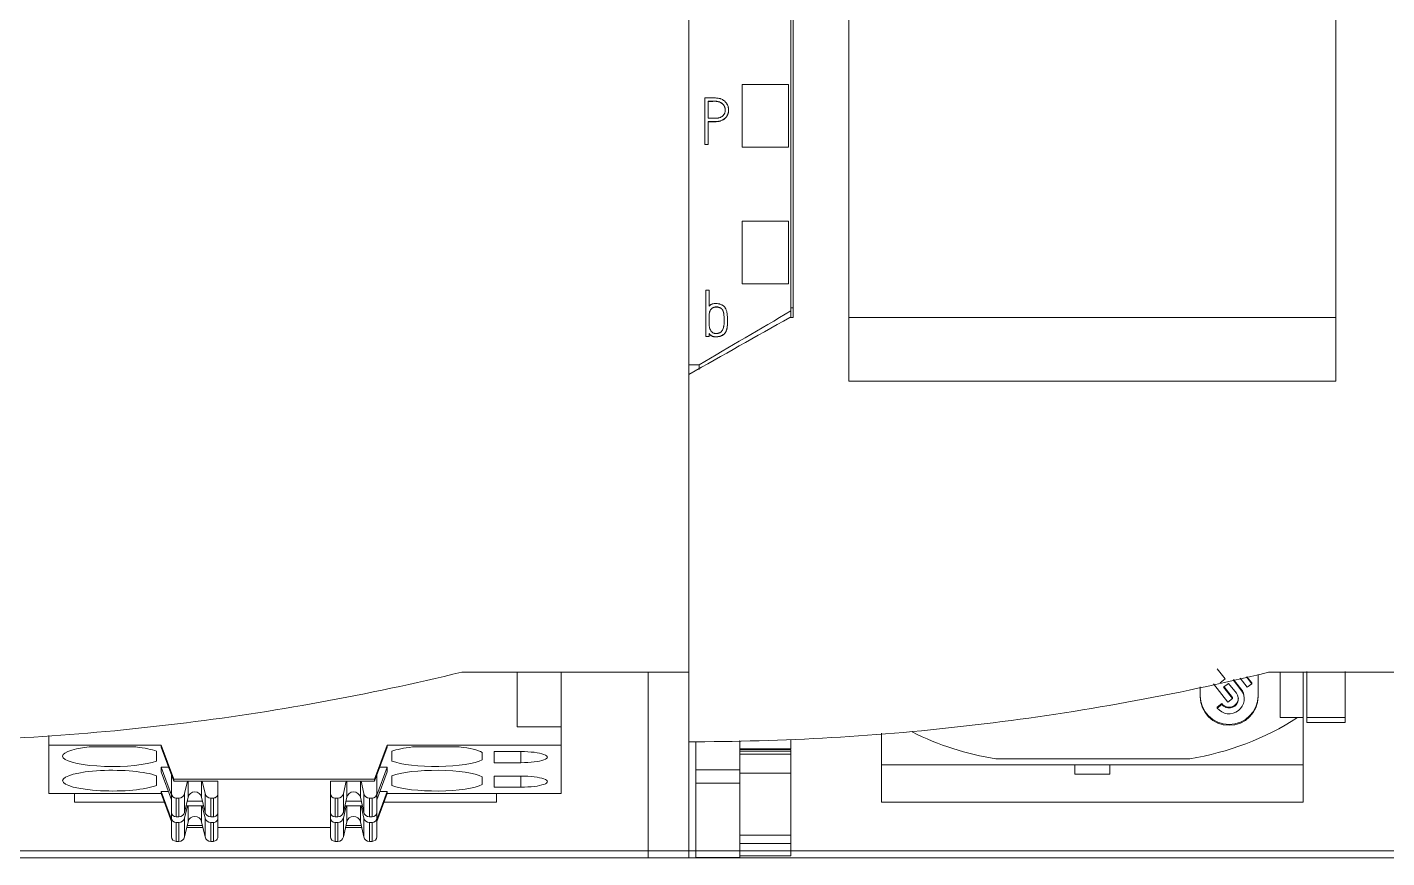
# Model space of a CAD drawing. Header units: millimetres. Extents: x 1359 to 3577, y 1333 to 3557.
# Drawn here: x 2547.8 to 2606.5, y 2906.5 to 2942.4 of the extents above; entities that cross this region are included whole.
import ezdxf

# ---------------------------------------------------------------- set-up
doc = ezdxf.new("R2010")
doc.units = ezdxf.units.MM
doc.set_wipeout_variables(frame=1)
doc.layers.add('000-PI-Oprema', color=30, linetype='Continuous', lineweight=5)
doc.layers.add('002-PI-Kabelska kanalica', color=150, linetype='Continuous')

# ---------------------------------------------------------------- blocks, each defined once
blk = doc.blocks.new('IM 155-5 PN ST - 6ES7155-5AA01-0AB0')
blk.add_wipeout([(0, 147.007), (34.8, 147.007), (34.8, 0), (0, 0)])
at = {"color": 0, "linetype": 'ByBlock', "lineweight": 0, "ltscale": 0.25}
blk.add_lwpolyline([(0, 147.007), (34.8, 147.007), (34.8, 0), (0, 0), (0, 147.007)], dxfattribs=at)
at = {"layer": '000-PI-Oprema', "color": 0, "linetype": 'ByBlock', "lineweight": 0}
for p, q in [((27.395, 8.007), (27.395, 5.643)), ((29.295, 5.643), (29.295, 8.007)), ((33.044, 0), (33.044, 8.016)), ((34.8, 7.957), (34.8, 0)), ((27.395, 5.643), (29.295, 5.643)), ((29.295, 5.643), (29.295, 4.861)), ((7.195, 4.861), (7.195, 5.271)), ((12.04, 4.861), (7.195, 4.861)), ((7.195, 4.861), (7.195, 2.769)), ((8.933, 4.78), (10.946, 4.78)), ((12.04, 4.861), (12.04, 4.769)), ((12.586, 3.394), (12.04, 4.861)), ((12.586, 3.302), (12.04, 4.769)), ((21.79, 4.861), (21.244, 3.394)), ((21.79, 4.769), (21.244, 3.302)), ((21.79, 4.861), (21.79, 4.769)), ((29.295, 4.861), (21.79, 4.861)), ((22.883, 4.78), (24.896, 4.78)), ((29.295, 4.861), (29.295, 2.769)), ((11.84, 4.594), (11.84, 4.175)), ((21.99, 4.175), (21.99, 4.594)), ((25.89, 4.549), (25.89, 4.221)), ((26.4, 4.582), (26.4, 4.104)), ((27.55, 4.582), (26.4, 4.582)), ((27.55, 4.582), (27.55, 4.104)), ((11.84, 3.538), (11.84, 3.119)), ((12.04, 3.917), (12.49, 2.707)), ((12.04, 3.917), (12.04, 3.713)), ((12.357, 3.917), (12.04, 3.917)), ((12.49, 2.504), (12.04, 3.713)), ((12.49, 3.56), (12.49, 2.773)), ((21.34, 2.707), (21.79, 3.917)), ((21.79, 3.713), (21.34, 2.504)), ((21.34, 3.56), (21.34, 2.773)), ((21.79, 3.917), (21.472, 3.917)), ((21.79, 3.917), (21.79, 3.713)), ((21.99, 3.538), (21.99, 3.119)), ((26.4, 4.104), (27.55, 4.104)), ((26.4, 3.526), (26.4, 3.048)), ((27.55, 3.526), (26.4, 3.526)), ((27.55, 3.526), (27.55, 3.048)), ((21.244, 3.394), (12.586, 3.394)), ((12.586, 3.394), (12.586, 3.302)), ((14.49, 3.302), (12.586, 3.302)), ((13.048, 2.769), (13.169, 3.302)), ((13.197, 2.612), (13.197, 3.302)), ((13.782, 2.612), (13.782, 3.302)), ((13.81, 3.302), (13.931, 2.769)), ((14.49, 3.281), (14.49, 3.302)), ((14.49, 2.773), (14.49, 3.281)), ((21.244, 3.302), (19.34, 3.302)), ((19.34, 3.302), (19.34, 3.281)), ((19.34, 2.773), (19.34, 3.281)), ((20.019, 3.302), (19.898, 2.769)), ((20.047, 2.612), (20.047, 3.302)), ((20.632, 2.612), (20.632, 3.302)), ((20.781, 2.769), (20.66, 3.302)), ((21.244, 3.394), (21.244, 3.302)), ((25.89, 3.164), (25.89, 3.492)), ((26.4, 3.048), (27.55, 3.048)), ((12.04, 2.769), (7.195, 2.769)), ((8.3, 2.4), (8.3, 2.769)), ((8.3, 2.4), (12.177, 2.4)), ((12.04, 2.861), (12.49, 1.651)), ((12.04, 2.861), (12.04, 2.769)), ((12.357, 2.861), (12.04, 2.861)), ((12.49, 1.56), (12.04, 2.769)), ((12.49, 1.962), (12.49, 2.773)), ((12.69, 1.766), (12.69, 2.577)), ((12.69, 2.577), (12.804, 2.577)), ((12.804, 1.766), (12.804, 2.577)), ((13.048, 1.958), (13.048, 2.769)), ((13.048, 1.958), (13.197, 2.612)), ((13.16, 2.45), (13.819, 2.45)), ((13.782, 2.612), (13.931, 1.958)), ((13.931, 1.958), (13.931, 2.769)), ((14.175, 1.766), (14.175, 2.577)), ((14.175, 2.577), (14.29, 2.577)), ((14.29, 1.766), (14.29, 2.577)), ((14.49, 1.962), (14.49, 2.773)), ((19.34, 1.962), (19.34, 2.773)), ((19.654, 2.577), (19.54, 2.577)), ((19.54, 1.766), (19.54, 2.577)), ((19.654, 1.766), (19.654, 2.577)), ((19.898, 1.958), (19.898, 2.769)), ((20.047, 2.612), (19.898, 1.958)), ((20.01, 2.45), (20.669, 2.45)), ((20.781, 1.958), (20.632, 2.612)), ((20.781, 1.958), (20.781, 2.769)), ((21.025, 1.766), (21.025, 2.577)), ((21.14, 2.577), (21.025, 2.577)), ((21.14, 1.766), (21.14, 2.577)), ((21.34, 1.651), (21.79, 2.861)), ((21.34, 1.962), (21.34, 2.773)), ((21.79, 2.769), (21.34, 1.56)), ((21.79, 2.861), (21.472, 2.861)), ((21.652, 2.4), (26.5, 2.4)), ((21.79, 2.861), (21.79, 2.769)), ((29.295, 2.769), (21.79, 2.769)), ((26.5, 2.4), (26.5, 2.769)), ((12.49, 1.962), (12.49, 1.716)), ((12.69, 1.766), (12.804, 1.766)), ((13.048, 1.712), (13.169, 2.246)), ((13.865, 2.246), (13.114, 2.246)), ((13.197, 2.246), (13.197, 1.556)), ((13.782, 2.246), (13.782, 1.556)), ((13.81, 2.246), (13.931, 1.712)), ((14.175, 1.766), (14.29, 1.766)), ((14.49, 1.716), (14.49, 1.962)), ((19.34, 1.716), (19.34, 1.962)), ((19.654, 1.766), (19.54, 1.766)), ((20.019, 2.246), (19.898, 1.712)), ((20.716, 2.246), (19.964, 2.246)), ((20.047, 2.246), (20.047, 1.556)), ((20.632, 2.246), (20.632, 1.556)), ((20.781, 1.712), (20.66, 2.246)), ((21.14, 1.766), (21.025, 1.766)), ((21.34, 1.962), (21.34, 1.716)), ((12.49, 1.716), (12.49, 0.906)), ((12.69, 1.521), (12.804, 1.521)), ((12.69, 1.521), (12.69, 0.71)), ((12.804, 1.521), (12.804, 0.71)), ((13.048, 1.712), (13.048, 0.902)), ((13.048, 0.902), (13.197, 1.556)), ((13.84, 1.302), (13.139, 1.302)), ((13.16, 1.393), (13.819, 1.393)), ((13.782, 1.556), (13.931, 0.902)), ((13.931, 1.712), (13.931, 0.902)), ((14.175, 1.521), (14.29, 1.521)), ((14.175, 1.521), (14.175, 0.71)), ((14.29, 1.521), (14.29, 0.71)), ((14.49, 1.716), (14.49, 0.906)), ((19.34, 1.302), (14.49, 1.302)), ((19.34, 1.716), (19.34, 0.906)), ((19.654, 1.521), (19.54, 1.521)), ((19.54, 1.521), (19.54, 0.71)), ((19.654, 1.521), (19.654, 0.71)), ((19.898, 1.712), (19.898, 0.902)), ((20.047, 1.556), (19.898, 0.902)), ((20.69, 1.302), (19.989, 1.302)), ((20.01, 1.393), (20.669, 1.393)), ((20.781, 0.902), (20.632, 1.556)), ((20.781, 1.712), (20.781, 0.902)), ((21.14, 1.521), (21.025, 1.521)), ((21.025, 1.521), (21.025, 0.71)), ((21.14, 1.521), (21.14, 0.71)), ((21.34, 1.716), (21.34, 0.906)), ((12.69, 0.71), (12.804, 0.71)), ((14.175, 0.71), (14.29, 0.71)), ((19.654, 0.71), (19.54, 0.71)), ((21.14, 0.71), (21.025, 0.71)), ((33.044, 0), (1.756, 0)), ((34.8, 0), (33.044, 0))]:
    blk.add_line(p, q, dxfattribs=at)
for centre, major_axis, ratio, start_param, end_param in [((9.94, 4.385), (-2.15, 0), 0.207912, 5.199431, 8.937736), ((9.94, 4.385), (-2.15, 0), 0.207912, 3.628635, 4.225347), ((23.89, 4.385), (-2.15, 0), 0.207912, 5.199431, 5.796143), ((23.89, 4.385), (-2.15, 0), 0.207912, 3.517343, 4.225347), ((23.89, 4.385), (-2.15, 0), 0.207912, 0.487042, 2.765842), ((27.55, 4.343), (1.15, 0), 0.207912, 4.712389, 7.853982), ((9.94, 3.328), (-2.15, 0), 0.207912, 3.628635, 8.937736), ((23.89, 3.328), (2.15, 0), 0.207912, 0.37575, 2.65455), ((27.55, 3.287), (1.15, 0), 0.207912, 4.712389, 7.853982), ((23.89, 3.328), (2.15, 0), 0.207912, 3.628635, 5.907435), ((12.69, 2.773), (-0.2, 0), 0.978148, 0, 1.570796), ((12.804, 2.822), (-0.25, 0), 0.978148, 1.570796, 2.923426), ((13.49, 2.549), (0.3, 0), 0.978148, 0.218166, 2.923426), ((14.175, 2.822), (-0.25, 0), 0.978148, 0.218166, 1.570796), ((14.29, 2.773), (-0.2, 0), 0.978148, 1.570796, 3.141593), ((19.54, 2.773), (0.2, 0), 0.978148, 3.141593, 4.712389), ((19.654, 2.822), (0.25, 0), 0.978148, 4.712389, 6.065019), ((20.34, 2.549), (-0.3, 0), 0.978148, 3.359759, 6.065019), ((21.025, 2.822), (0.25, 0), 0.978148, 3.359759, 4.712389), ((21.14, 2.773), (0.2, 0), 0.978148, 4.712389, 6.283185), ((12.69, 1.962), (-0.2, 0), 0.978148, 0, 1.570796), ((12.804, 2.011), (-0.25, 0), 0.978148, 1.570796, 2.923426), ((13.49, 1.492), (0.3, 0), 0.978148, 0.218166, 2.923426), ((14.175, 2.011), (-0.25, 0), 0.978148, 0.218166, 1.570796), ((14.29, 1.962), (-0.2, 0), 0.978148, 1.570796, 3.141593), ((19.54, 1.962), (0.2, 0), 0.978148, 3.141593, 4.712389), ((19.654, 2.011), (0.25, 0), 0.978148, 4.712389, 6.065019), ((20.34, 1.492), (-0.3, 0), 0.978148, 3.359759, 6.065019), ((21.025, 2.011), (0.25, 0), 0.978148, 3.359759, 4.712389), ((21.14, 1.962), (0.2, 0), 0.978148, 4.712389, 6.283185), ((12.69, 1.716), (-0.2, 0), 0.978148, 0, 1.570796), ((12.804, 1.765), (-0.25, 0), 0.978148, 1.570796, 2.923426), ((14.175, 1.765), (-0.25, 0), 0.978148, 0.218166, 1.570796), ((14.29, 1.716), (-0.2, 0), 0.978148, 1.570796, 3.141593), ((19.54, 1.716), (0.2, 0), 0.978148, 3.141593, 4.712389), ((19.654, 1.765), (0.25, 0), 0.978148, 4.712389, 6.065019), ((21.025, 1.765), (0.25, 0), 0.978148, 3.359759, 4.712389), ((21.14, 1.716), (0.2, 0), 0.978148, 4.712389, 6.283185), ((12.69, 0.906), (-0.2, 0), 0.978148, 0, 1.570796), ((12.804, 0.954), (-0.25, 0), 0.978148, 1.570796, 2.923426), ((14.175, 0.954), (-0.25, 0), 0.978148, 0.218166, 1.570796), ((14.29, 0.906), (-0.2, 0), 0.978148, 1.570796, 3.141593), ((19.54, 0.906), (0.2, 0), 0.978148, 3.141593, 4.712389), ((19.654, 0.954), (0.25, 0), 0.978148, 4.712389, 6.065019), ((21.025, 0.954), (0.25, 0), 0.978148, 3.359759, 4.712389), ((21.14, 0.906), (0.2, 0), 0.978148, 4.712389, 6.283185)]:
    blk.add_ellipse(centre, major_axis=major_axis, ratio=ratio, start_param=start_param, end_param=end_param, dxfattribs=at)
for points, knots in [([(34.8, 8.007), (34.8, 8.859), (34.8, 10.524), (34.8, 12.857), (34.8, 14.973), (34.8, 17.743), (34.8, 21.643), (34.8, 27.557), (34.8, 37.017), (34.8, 50.127), (34.8, 67.357), (34.8, 85.999), (34.8, 103.048), (34.8, 118.245), (34.8, 128.598), (34.8, 136.94), (34.8, 141.966), (34.8, 145.414), (34.8, 147.007)], [0, 0, 0, 0, 0.018357, 0.035822, 0.050221, 0.063898, 0.09543, 0.134182, 0.191169, 0.299064, 0.416456, 0.562341, 0.701008, 0.784589, 0.890964, 0.925157, 0.965428, 1, 1, 1, 1]), ([(25, 8.007), (22.971, 7.513), (20.935, 7.08), (16.848, 6.338), (12.747, 5.717), (8.616, 5.338), (4.47, 5.081), (2.389, 5.013), (0.301, 5.007)], [0, 0, 0, 0, 0.25, 0.25, 0.5, 0.75, 0.75, 1, 1, 1, 1])]:
    blk.add_open_spline(points, degree=3, knots=knots, dxfattribs=at)
blk.add_open_spline([(34.8, 8.007), (25, 8.007)], degree=1, dxfattribs=at)
blk = doc.blocks.new('S7-1500 DI HF - 6ES7521-1BL00-0AB0')
at = {"layer": '000-PI-Oprema', "color": 0, "linetype": 'ByBlock', "lineweight": 0}
for p, q in [((0, 134.681), (0, 21.262)), ((4.4, 132.4), (4.4, 23.585)), ((2.3, 30.655), (2.3, 33.356)), ((4.3, 33.356), (2.3, 33.356)), ((4.3, 30.655), (4.3, 33.356)), ((0.684, 32.772), (0.684, 30.771)), ((0.826, 31.895), (0.826, 32.631)), ((0.826, 30.771), (0.826, 31.753)), ((1.711, 32.244), (1.711, 32.25)), ((0.684, 30.771), (0.826, 30.771)), ((0.684, 30.771), (0.684, 30.764)), ((0.826, 30.771), (0.826, 30.764)), ((2.3, 30.65), (2.3, 30.655)), ((4.3, 30.655), (2.3, 30.655)), ((4.3, 30.65), (2.3, 30.65)), ((4.3, 30.65), (4.3, 30.655)), ((2.3, 24.753), (2.3, 27.454)), ((4.3, 27.454), (2.3, 27.454)), ((4.3, 24.753), (4.3, 27.454)), ((2.3, 24.75), (2.3, 24.753)), ((4.3, 24.753), (2.3, 24.753)), ((4.3, 24.75), (2.3, 24.75)), ((4.3, 24.75), (4.3, 24.753)), ((0.733, 22.486), (0.733, 24.486)), ((0.733, 24.486), (0.872, 24.486)), ((0.872, 24.486), (0.872, 23.791)), ((4.5, 23.714), (4.4, 23.714)), ((4.4, 23.585), (4.4, 23.299)), ((1.662, 23.111), (1.662, 23.117)), ((4.35, 23.299), (4.5, 23.299)), ((27.9, 23.296), (6.9, 23.296)), ((0.872, 22.486), (0.733, 22.486)), ((0.872, 22.605), (0.872, 22.486)), ((0, 21.262), (0, 20.893)), ((0.44, 21.262), (0, 21.262)), ((0.44, 21.059), (0.44, 21.262)), ((27.9, 20.55), (6.9, 20.55)), ((22.789, 8.14), (23.125, 7.714)), ((23.125, 7.714), (22.909, 7.547)), ((23.811, 7.245), (23.475, 7.671)), ((23.811, 7.284), (23.495, 7.686)), ((23.77, 7.739), (24.076, 7.35)), ((24.273, 7.503), (24.042, 7.797)), ((24.273, 7.542), (24.068, 7.802)), ((24.55, 6.949), (24.55, 7.904)), ((25, 8), (34.8, 8)), ((25.5, 8), (25.5, 6.04)), ((26.5, 6.04), (26.5, 8)), ((22.05, 7.374), (22.05, 6.949)), ((22.631, 7.497), (23.25, 6.711)), ((23.063, 7.351), (23.278, 7.519)), ((23.447, 6.863), (23.063, 7.351)), ((23.447, 6.902), (23.082, 7.366)), ((23.278, 7.519), (23.614, 7.092)), ((23.811, 7.284), (23.811, 7.245)), ((24.076, 7.35), (24.273, 7.503)), ((24.273, 7.542), (24.273, 7.503)), ((22.986, 6.645), (22.789, 6.492)), ((22.986, 6.605), (22.789, 6.453)), ((22.789, 6.492), (22.789, 6.453)), ((22.986, 6.645), (22.986, 6.605)), ((23.25, 6.711), (23.447, 6.863)), ((23.447, 6.902), (23.447, 6.863)), ((23.949, 6.849), (23.949, 6.888)), ((25.5, 6.04), (25.5, 6.04)), ((25.5, 6.04), (26.249, 6.04)), ((25.5, 6.04), (26.5, 6.04)), ((26.249, 6.04), (26.5, 6.04)), ((26.5, 4), (26.5, 6.04)), ((26.5, 6.04), (26.5, 6.04)), ((26.65, 5.833), (26.65, 6.05)), ((26.65, 6.05), (28.3, 6.05)), ((28.3, 5.833), (28.3, 6.05)), ((8.3, 4), (8.3, 5.364)), ((26.65, 5.833), (28.3, 5.833)), ((0.301, 5), (0, 5)), ((0, 4.919), (0, 0)), ((0.3, 4.988), (0.3, 3.795)), ((2.2, 5.049), (2.2, 3.795)), ((2.2, 4.701), (4.4, 4.701)), ((4.4, 4.701), (4.4, 5.066)), ((4.4, 4.671), (2.2, 4.671)), ((4.4, 4.665), (2.2, 4.665)), ((4.4, 4.6), (2.2, 4.6)), ((4.4, 4.463), (2.2, 4.463)), ((4.4, 4.665), (4.4, 4.671)), ((4.4, 4.6), (4.4, 4.665)), ((4.4, 4.6), (4.4, 4.463)), ((4.4, 4.463), (4.4, 3.638)), ((13.244, 4.268), (21.599, 4.268)), ((0.3, 3.209), (0.3, 3.795)), ((2.2, 3.795), (0.3, 3.795)), ((2.2, 3.209), (2.2, 3.795)), ((4.4, 3.638), (2.2, 3.638)), ((4.4, 3.638), (4.4, 0.973)), ((8.3, 2.4), (8.3, 4)), ((8.3, 4), (26.5, 4)), ((16.65, 4), (16.65, 3.596)), ((16.65, 3.596), (18.15, 3.596)), ((18.15, 4), (18.15, 3.596)), ((26.5, 2.4), (26.5, 4)), ((2.2, 3.209), (0.3, 3.209)), ((8.3, 2.4), (26.5, 2.4)), ((4.4, 0.973), (2.2, 0.973)), ((2.2, 0.606), (2.2, 0.076)), ((4.4, 0.606), (2.2, 0.606)), ((4.4, 0.973), (4.4, 0.606)), ((4.4, 0.606), (4.4, 0.076)), ((30.4, 0), (-0.859, 0)), ((1.941, 0), (0, 0)), ((0.3, 0.012), (2.2, 0.012)), ((2.2, 0.012), (0.3, 0.012)), ((2.2, 0.076), (4.4, 0.076)), ((4.4, 0.076), (2.2, 0.076)), ((4.4, 0.076), (4.4, 0.076))]:
    blk.add_line(p, q, dxfattribs=at)
for centre, major_axis, start_param, end_param in [((23.3, 6.849), (0.649, 0), 3.804818, 6.94641), ((23.3, 6.849), (-0.399, 0), 0.663225, 3.804818), ((23.3, 6.888), (0.649, 0), 6.283142, 6.94641), ((23.3, 6.988), (1.25, 0), 3.141593, 6.283185), ((23.3, 6.949), (1.25, 0), 3.141593, 6.283185), ((23.3, 6.888), (-0.399, 0), 0.663225, 3.092069), ((19.662, 16.145), (12.135, 0), 4.872685, 5.28613), ((15.066, 16.004), (11.977, 0), 4.241192, 4.559632)]:
    blk.add_ellipse(centre, major_axis=major_axis, ratio=0.991445, start_param=start_param, end_param=end_param, dxfattribs=at)
for points, knots in [([(4.5, 132.586), (4.5, 129.542), (4.5, 119.972), (4.5, 105.802), (4.5, 91.235), (4.5, 77.025), (4.5, 62.731), (4.5, 47.245), (4.5, 34.605), (4.5, 26.64), (4.5, 23.299)], [0, 0, 0, 0, 0.083934, 0.263736, 0.389889, 0.484142, 0.653794, 0.78188, 0.908517, 1, 1, 1, 1]), ([(6.9, 129.52), (6.9, 127.497), (6.9, 118.948), (6.9, 105.802), (6.9, 91.235), (6.9, 77.025), (6.9, 62.731), (6.9, 47.245), (6.9, 34.486), (6.9, 25.605), (6.9, 21.348), (6.9, 20.55)], [0, 0, 0, 0, 0.055935, 0.236292, 0.362833, 0.457376, 0.627551, 0.756032, 0.883059, 0.978086, 1, 1, 1, 1]), ([(27.9, 129.52), (27.9, 127.497), (27.9, 118.948), (27.9, 105.802), (27.9, 91.235), (27.9, 77.025), (27.9, 62.731), (27.9, 47.245), (27.9, 34.486), (27.9, 25.605), (27.9, 21.348), (27.9, 20.55)], [0, 0, 0, 0, 0.055935, 0.236292, 0.362833, 0.457376, 0.627551, 0.756032, 0.883059, 0.978086, 1, 1, 1, 1]), ([(0.826, 31.753), (0.877, 31.753), (0.929, 31.754), (1.032, 31.753), (1.084, 31.752), (1.161, 31.754), (1.187, 31.755), (1.226, 31.758), (1.239, 31.76), (1.265, 31.763), (1.277, 31.765), (1.316, 31.772), (1.341, 31.778), (1.39, 31.794), (1.414, 31.804), (1.449, 31.821), (1.46, 31.827), (1.483, 31.841), (1.493, 31.847), (1.525, 31.87), (1.545, 31.886), (1.573, 31.913), (1.583, 31.922), (1.6, 31.941), (1.608, 31.951), (1.632, 31.982), (1.645, 32.004), (1.663, 32.038), (1.668, 32.05), (1.679, 32.074), (1.683, 32.086), (1.695, 32.123), (1.701, 32.148), (1.707, 32.187), (1.708, 32.199), (1.71, 32.225), (1.711, 32.239), (1.711, 32.277), (1.709, 32.303), (1.703, 32.341), (1.7, 32.354), (1.695, 32.38), (1.691, 32.392), (1.68, 32.429), (1.67, 32.453), (1.653, 32.488), (1.647, 32.499), (1.634, 32.522), (1.627, 32.533), (1.605, 32.565), (1.589, 32.585), (1.553, 32.622), (1.534, 32.64), (1.503, 32.664), (1.493, 32.671), (1.471, 32.685), (1.46, 32.692), (1.426, 32.711), (1.403, 32.721), (1.366, 32.735), (1.354, 32.739), (1.329, 32.746), (1.316, 32.749), (1.253, 32.764), (1.202, 32.769), (1.125, 32.773), (1.099, 32.774), (1.047, 32.774), (0.995, 32.774), (0.943, 32.773), (0.892, 32.772), (0.814, 32.772), (0.736, 32.772), (0.684, 32.772)], [0, 0, 0, 0, 0.0625, 0.0625, 0.125, 0.125, 0.15625, 0.15625, 0.171875, 0.171875, 0.1875, 0.1875, 0.21875, 0.21875, 0.25, 0.25, 0.265625, 0.265625, 0.28125, 0.28125, 0.3125, 0.3125, 0.328125, 0.328125, 0.34375, 0.34375, 0.375, 0.375, 0.390625, 0.390625, 0.40625, 0.40625, 0.4375, 0.4375, 0.453125, 0.453125, 0.46875, 0.46875, 0.5, 0.5, 0.515625, 0.515625, 0.53125, 0.53125, 0.5625, 0.5625, 0.578125, 0.578125, 0.59375, 0.59375, 0.625, 0.625, 0.65625, 0.65625, 0.671875, 0.671875, 0.6875, 0.6875, 0.71875, 0.71875, 0.734375, 0.734375, 0.75, 0.75, 0.8125, 0.8125, 0.84375, 0.84375, 0.875, 0.90625, 0.90625, 0.9375, 1, 1, 1, 1]), ([(0.826, 32.631), (0.865, 32.631), (0.903, 32.631), (0.961, 32.631), (0.981, 32.631), (1.019, 32.631), (1.039, 32.632), (1.097, 32.633), (1.136, 32.634), (1.194, 32.63), (1.213, 32.628), (1.251, 32.621), (1.27, 32.617), (1.299, 32.608), (1.308, 32.605), (1.327, 32.598), (1.336, 32.594), (1.363, 32.582), (1.381, 32.573), (1.406, 32.557), (1.414, 32.551), (1.43, 32.539), (1.438, 32.533), (1.46, 32.513), (1.474, 32.499), (1.493, 32.476), (1.499, 32.468), (1.51, 32.452), (1.515, 32.443), (1.53, 32.417), (1.539, 32.399), (1.549, 32.371), (1.552, 32.362), (1.558, 32.343), (1.56, 32.333), (1.566, 32.304), (1.568, 32.284), (1.569, 32.254), (1.569, 32.244), (1.568, 32.224), (1.568, 32.214), (1.564, 32.185), (1.559, 32.165), (1.55, 32.137), (1.547, 32.128), (1.539, 32.109), (1.535, 32.1), (1.521, 32.074), (1.51, 32.057), (1.492, 32.034), (1.486, 32.026), (1.472, 32.011), (1.465, 32.004), (1.443, 31.984), (1.427, 31.972), (1.401, 31.957), (1.393, 31.952), (1.375, 31.942), (1.366, 31.938), (1.339, 31.926), (1.32, 31.919), (1.291, 31.912), (1.281, 31.909), (1.262, 31.905), (1.252, 31.904), (1.222, 31.9), (1.202, 31.898), (1.163, 31.895), (1.143, 31.895), (1.103, 31.894), (1.064, 31.894), (1.024, 31.895), (0.984, 31.895), (0.965, 31.895), (0.905, 31.895), (0.865, 31.895), (0.826, 31.895)], [0, 0, 0, 0, 0.0625, 0.0625, 0.09375, 0.09375, 0.125, 0.125, 0.1875, 0.1875, 0.21875, 0.21875, 0.25, 0.25, 0.265625, 0.265625, 0.28125, 0.28125, 0.3125, 0.3125, 0.328125, 0.328125, 0.34375, 0.34375, 0.375, 0.375, 0.390625, 0.390625, 0.40625, 0.40625, 0.4375, 0.4375, 0.453125, 0.453125, 0.46875, 0.46875, 0.5, 0.5, 0.515625, 0.515625, 0.53125, 0.53125, 0.5625, 0.5625, 0.578125, 0.578125, 0.59375, 0.59375, 0.625, 0.625, 0.640625, 0.640625, 0.65625, 0.65625, 0.6875, 0.6875, 0.703125, 0.703125, 0.71875, 0.71875, 0.75, 0.75, 0.765625, 0.765625, 0.78125, 0.78125, 0.8125, 0.8125, 0.84375, 0.84375, 0.875, 0.90625, 0.90625, 0.9375, 0.9375, 1, 1, 1, 1]), ([(1.569, 32.244), (1.569, 32.247), (1.569, 32.25), (1.569, 32.263), (1.568, 32.273), (1.566, 32.293), (1.565, 32.303), (1.559, 32.332), (1.554, 32.351), (1.544, 32.379), (1.54, 32.389), (1.532, 32.407), (1.519, 32.433), (1.502, 32.458), (1.484, 32.481), (1.477, 32.489), (1.463, 32.503), (1.456, 32.51), (1.434, 32.53), (1.418, 32.542), (1.394, 32.558), (1.385, 32.563), (1.368, 32.573), (1.359, 32.578), (1.332, 32.59), (1.314, 32.598), (1.276, 32.609), (1.256, 32.614), (1.217, 32.621), (1.198, 32.623), (1.139, 32.628), (1.1, 32.627), (1.041, 32.626), (1.022, 32.625), (0.982, 32.624), (0.963, 32.624), (0.904, 32.624), (0.865, 32.625), (0.826, 32.625)], [0, 0, 0, 0, 0.009533, 0.009533, 0.040485, 0.040485, 0.071437, 0.071437, 0.133342, 0.133342, 0.164294, 0.164294, 0.195246, 0.25715, 0.25715, 0.288102, 0.288102, 0.319054, 0.319054, 0.380958, 0.380958, 0.41191, 0.41191, 0.442862, 0.442862, 0.504767, 0.504767, 0.566671, 0.566671, 0.628575, 0.628575, 0.752383, 0.752383, 0.814287, 0.814287, 0.876192, 0.876192, 1, 1, 1, 1]), ([(1.711, 32.245), (1.711, 32.219), (1.709, 32.194), (1.703, 32.157), (1.701, 32.144), (1.695, 32.119), (1.691, 32.106), (1.68, 32.069), (1.67, 32.045), (1.646, 31.999), (1.633, 31.977), (1.609, 31.946), (1.601, 31.936), (1.583, 31.917), (1.574, 31.907), (1.546, 31.881), (1.526, 31.864), (1.494, 31.842), (1.483, 31.835), (1.461, 31.821), (1.45, 31.815), (1.415, 31.798), (1.391, 31.788), (1.354, 31.776), (1.341, 31.772), (1.316, 31.766), (1.303, 31.763), (1.24, 31.752), (1.188, 31.748), (1.085, 31.746), (1.033, 31.747), (0.929, 31.748), (0.878, 31.747), (0.826, 31.747)], [0, 0, 0, 0, 0.065202, 0.065202, 0.098588, 0.098588, 0.131973, 0.131973, 0.198745, 0.198745, 0.265516, 0.265516, 0.298902, 0.298902, 0.332287, 0.332287, 0.399059, 0.399059, 0.432444, 0.432444, 0.46583, 0.46583, 0.532601, 0.532601, 0.565987, 0.565987, 0.599372, 0.599372, 0.732915, 0.732915, 0.866457, 0.866457, 1, 1, 1, 1]), ([(1.042, 23.729), (1.056, 23.736), (1.071, 23.742), (1.101, 23.751), (1.116, 23.754), (1.14, 23.758), (1.148, 23.759), (1.164, 23.76), (1.187, 23.761), (1.211, 23.76), (1.242, 23.756), (1.258, 23.753), (1.289, 23.746), (1.304, 23.741), (1.333, 23.73), (1.347, 23.723), (1.375, 23.708), (1.388, 23.699), (1.407, 23.684), (1.413, 23.679), (1.424, 23.668), (1.43, 23.662), (1.445, 23.644), (1.454, 23.631), (1.469, 23.603), (1.475, 23.588), (1.486, 23.559), (1.491, 23.544), (1.498, 23.513), (1.501, 23.498), (1.506, 23.467), (1.508, 23.451), (1.513, 23.404), (1.514, 23.372), (1.518, 23.278), (1.52, 23.214), (1.52, 23.12), (1.52, 23.088), (1.517, 23.025), (1.515, 22.994), (1.509, 22.947), (1.507, 22.931), (1.501, 22.9), (1.498, 22.884), (1.485, 22.839), (1.475, 22.809), (1.454, 22.767), (1.446, 22.753), (1.428, 22.727), (1.419, 22.714), (1.397, 22.692), (1.385, 22.681), (1.36, 22.662), (1.346, 22.653), (1.318, 22.639), (1.304, 22.632), (1.274, 22.622), (1.258, 22.618), (1.227, 22.611), (1.212, 22.609), (1.188, 22.608), (1.18, 22.607), (1.164, 22.608), (1.156, 22.608), (1.133, 22.61), (1.117, 22.612), (1.094, 22.618), (1.086, 22.621), (1.071, 22.626), (1.064, 22.629), (1.043, 22.639), (1.03, 22.648), (1.011, 22.662), (1.004, 22.667), (0.993, 22.678), (0.987, 22.683), (0.971, 22.701), (0.961, 22.713), (0.943, 22.739), (0.935, 22.753), (0.913, 22.795), (0.902, 22.824), (0.89, 22.87), (0.887, 22.886), (0.881, 22.916), (0.879, 22.932), (0.874, 22.979), (0.872, 23.01), (0.871, 23.072), (0.871, 23.103), (0.872, 23.165), (0.872, 23.197), (0.872, 23.259), (0.872, 23.29), (0.871, 23.353), (0.871, 23.384), (0.874, 23.446), (0.877, 23.477), (0.887, 23.522), (0.892, 23.537), (0.902, 23.567), (0.908, 23.581), (0.922, 23.609), (0.93, 23.623), (0.947, 23.649), (0.957, 23.661), (0.978, 23.683), (0.99, 23.694), (1.008, 23.708), (1.015, 23.713), (1.025, 23.719), (1.028, 23.721), (1.035, 23.725), (1.039, 23.727), (1.042, 23.729)], [0, 0, 0, 0, 0.015625, 0.015625, 0.03125, 0.03125, 0.039063, 0.039063, 0.046875, 0.0625, 0.0625, 0.078125, 0.078125, 0.09375, 0.09375, 0.109375, 0.109375, 0.125, 0.125, 0.132813, 0.132813, 0.140625, 0.140625, 0.15625, 0.15625, 0.171875, 0.171875, 0.1875, 0.1875, 0.203125, 0.203125, 0.21875, 0.21875, 0.25, 0.25, 0.3125, 0.3125, 0.34375, 0.34375, 0.375, 0.375, 0.390625, 0.390625, 0.40625, 0.40625, 0.4375, 0.4375, 0.453125, 0.453125, 0.46875, 0.46875, 0.484375, 0.484375, 0.5, 0.5, 0.515625, 0.515625, 0.53125, 0.53125, 0.546875, 0.546875, 0.554688, 0.554688, 0.5625, 0.5625, 0.578125, 0.578125, 0.585938, 0.585938, 0.59375, 0.59375, 0.609375, 0.609375, 0.617188, 0.617188, 0.625, 0.625, 0.640625, 0.640625, 0.65625, 0.65625, 0.6875, 0.6875, 0.703125, 0.703125, 0.71875, 0.71875, 0.75, 0.75, 0.78125, 0.78125, 0.8125, 0.8125, 0.84375, 0.84375, 0.875, 0.875, 0.90625, 0.90625, 0.921875, 0.921875, 0.9375, 0.9375, 0.953125, 0.953125, 0.96875, 0.96875, 0.984375, 0.984375, 0.992188, 0.992188, 0.996094, 0.996094, 1, 1, 1, 1]), ([(1.042, 23.723), (1.028, 23.715), (1.014, 23.707), (0.99, 23.687), (0.978, 23.677), (0.945, 23.642), (0.928, 23.615), (0.906, 23.572), (0.901, 23.557), (0.89, 23.527), (0.886, 23.512), (0.88, 23.481), (0.877, 23.465), (0.874, 23.434), (0.873, 23.418), (0.871, 23.371), (0.872, 23.339), (0.872, 23.276), (0.872, 23.245), (0.872, 23.182), (0.872, 23.15), (0.871, 23.105), (0.871, 23.091), (0.871, 23.077)], [0, 0, 0, 0, 0.067236, 0.067236, 0.134472, 0.134472, 0.268944, 0.268944, 0.33618, 0.33618, 0.403416, 0.403416, 0.470652, 0.470652, 0.537887, 0.537887, 0.672359, 0.672359, 0.806831, 0.806831, 0.941303, 0.941303, 1, 1, 1, 1]), ([(0.872, 23.791), (0.891, 23.812), (0.911, 23.831), (0.945, 23.855), (0.957, 23.862), (0.975, 23.871), (0.982, 23.874), (0.995, 23.88), (1.001, 23.882), (1.034, 23.893), (1.062, 23.898), (1.103, 23.901), (1.117, 23.902), (1.145, 23.903), (1.159, 23.903), (1.201, 23.901), (1.228, 23.9), (1.27, 23.894), (1.284, 23.892), (1.311, 23.886), (1.325, 23.883), (1.365, 23.871), (1.391, 23.86), (1.428, 23.841), (1.44, 23.834), (1.464, 23.819), (1.475, 23.811), (1.508, 23.785), (1.527, 23.766), (1.553, 23.733), (1.562, 23.721), (1.577, 23.698), (1.59, 23.673), (1.602, 23.648), (1.612, 23.622), (1.617, 23.609), (1.63, 23.569), (1.636, 23.542), (1.647, 23.487), (1.651, 23.46), (1.656, 23.404), (1.658, 23.376), (1.66, 23.32), (1.66, 23.292), (1.661, 23.237), (1.661, 23.209), (1.662, 23.125), (1.662, 23.069), (1.66, 22.985), (1.658, 22.957), (1.654, 22.902), (1.651, 22.874), (1.644, 22.833), (1.642, 22.819), (1.635, 22.792), (1.631, 22.778), (1.618, 22.738), (1.607, 22.712), (1.587, 22.675), (1.58, 22.663), (1.564, 22.64), (1.555, 22.629), (1.528, 22.597), (1.507, 22.578), (1.473, 22.553), (1.461, 22.545), (1.437, 22.531), (1.425, 22.525), (1.399, 22.513), (1.386, 22.508), (1.359, 22.498), (1.346, 22.494), (1.305, 22.483), (1.278, 22.478), (1.223, 22.471), (1.195, 22.469), (1.138, 22.469), (1.11, 22.471), (1.069, 22.479), (1.055, 22.482), (1.028, 22.491), (1.015, 22.495), (0.989, 22.507), (0.977, 22.513), (0.959, 22.524), (0.953, 22.528), (0.941, 22.536), (0.936, 22.54), (0.908, 22.562), (0.889, 22.582), (0.872, 22.605)], [0, 0, 0, 0, 0.03125, 0.03125, 0.046875, 0.046875, 0.054688, 0.054688, 0.0625, 0.0625, 0.09375, 0.09375, 0.109375, 0.109375, 0.125, 0.125, 0.15625, 0.15625, 0.171875, 0.171875, 0.1875, 0.1875, 0.21875, 0.21875, 0.234375, 0.234375, 0.25, 0.25, 0.28125, 0.28125, 0.296875, 0.296875, 0.3125, 0.328125, 0.328125, 0.34375, 0.34375, 0.375, 0.375, 0.40625, 0.40625, 0.4375, 0.4375, 0.46875, 0.46875, 0.5, 0.5, 0.5625, 0.5625, 0.59375, 0.59375, 0.625, 0.625, 0.640625, 0.640625, 0.65625, 0.65625, 0.6875, 0.6875, 0.703125, 0.703125, 0.71875, 0.71875, 0.75, 0.75, 0.765625, 0.765625, 0.78125, 0.78125, 0.796875, 0.796875, 0.8125, 0.8125, 0.84375, 0.84375, 0.875, 0.875, 0.90625, 0.90625, 0.921875, 0.921875, 0.9375, 0.9375, 0.953125, 0.953125, 0.960938, 0.960938, 0.96875, 0.96875, 1, 1, 1, 1]), ([(1.52, 23.146), (1.52, 23.148), (1.52, 23.151), (1.52, 23.215), (1.518, 23.278), (1.514, 23.371), (1.513, 23.402), (1.506, 23.465), (1.501, 23.496), (1.49, 23.541), (1.485, 23.556), (1.474, 23.586), (1.467, 23.6), (1.452, 23.627), (1.443, 23.64), (1.422, 23.664), (1.411, 23.675), (1.392, 23.689), (1.386, 23.694), (1.373, 23.703), (1.366, 23.707), (1.345, 23.718), (1.331, 23.724), (1.302, 23.735), (1.287, 23.74), (1.256, 23.747), (1.241, 23.75), (1.21, 23.753), (1.194, 23.754), (1.163, 23.754), (1.147, 23.753), (1.116, 23.748), (1.101, 23.745), (1.078, 23.738), (1.067, 23.734), (1.056, 23.729), (1.049, 23.726), (1.046, 23.724), (1.042, 23.723)], [0, 0, 0, 0, 0.008133, 0.008133, 0.206507, 0.206507, 0.305693, 0.305693, 0.40488, 0.40488, 0.454473, 0.454473, 0.504067, 0.504067, 0.55366, 0.55366, 0.603253, 0.603253, 0.62805, 0.62805, 0.652847, 0.652847, 0.70244, 0.70244, 0.752033, 0.752033, 0.801627, 0.801627, 0.85122, 0.85122, 0.900813, 0.900813, 0.950407, 0.950407, 0.975203, 0.987602, 0.987602, 1, 1, 1, 1]), ([(0.872, 22.599), (0.889, 22.576), (0.908, 22.556), (0.941, 22.53), (0.952, 22.522), (0.976, 22.507), (0.989, 22.501), (1.014, 22.49), (1.027, 22.485), (1.054, 22.476), (1.068, 22.473), (1.109, 22.465), (1.137, 22.463), (1.193, 22.463), (1.221, 22.464), (1.277, 22.471), (1.304, 22.477), (1.344, 22.487), (1.357, 22.491), (1.384, 22.501), (1.397, 22.506), (1.435, 22.523), (1.459, 22.537), (1.493, 22.562), (1.504, 22.571), (1.525, 22.59), (1.535, 22.6), (1.563, 22.631), (1.579, 22.654), (1.599, 22.691), (1.605, 22.704), (1.616, 22.729), (1.621, 22.742), (1.635, 22.782), (1.641, 22.809), (1.648, 22.85), (1.65, 22.864), (1.654, 22.892), (1.655, 22.906), (1.658, 22.948), (1.659, 22.976), (1.66, 23.005), (1.66, 23.007), (1.66, 23.008)], [0, 0, 0, 0, 0.071147, 0.071147, 0.10672, 0.10672, 0.142293, 0.142293, 0.177866, 0.177866, 0.21344, 0.21344, 0.284586, 0.284586, 0.355733, 0.355733, 0.426879, 0.426879, 0.462452, 0.462452, 0.498026, 0.498026, 0.569172, 0.569172, 0.604745, 0.604745, 0.640319, 0.640319, 0.711465, 0.711465, 0.747039, 0.747039, 0.782612, 0.782612, 0.853758, 0.853758, 0.889332, 0.889332, 0.924905, 0.924905, 0.996051, 0.996051, 1, 1, 1, 1]), ([(0, 20.849), (0, 19.341), (0, 16.091), (0, 10.808), (0, 7.033), (0, 5)], [0, 0, 0, 0, 0.285532, 0.615204, 1, 1, 1, 1]), ([(0.301, 5), (2.389, 5.006), (4.469, 5.074), (8.615, 5.331), (10.681, 5.521), (14.797, 6.021), (16.848, 6.331), (20.935, 7.074), (22.971, 7.506), (25, 8)], [0, 0, 0, 0, 0.25, 0.25, 0.5, 0.5, 0.75, 0.75, 1, 1, 1, 1]), ([(26.65, 8.028), (26.65, 7.986), (26.65, 7.403), (26.65, 6.737), (26.65, 6.05)], [0, 0, 0, 0, 0.072727, 1, 1, 1, 1]), ([(28.3, 8.028), (28.3, 7.986), (28.3, 7.403), (28.3, 6.737), (28.3, 6.05)], [0, 0, 0, 0, 0.072727, 1, 1, 1, 1]), ([(2.2, 0.606), (2.2, 0.841), (2.2, 1.518), (2.2, 2.538), (2.2, 3.209)], [0, 0, 0, 0, 0.445928, 1, 1, 1, 1])]:
    blk.add_open_spline(points, degree=3, knots=knots, dxfattribs=at)
for points in [[(0.44, 21.262), (1.76, 22.036), (3.08, 22.81), (4.4, 23.585)], [(4.35, 23.299), (2.9, 22.483), (1.45, 21.666), (0, 20.849)], [(0.3, 0.012), (0.3, 0.053), (0.3, 0.343), (0.3, 1.408), (0.3, 2.538), (0.3, 3.209)], [(2.2, 0.012), (2.2, 0.024), (2.2, 0.045), (2.2, 0.076)]]:
    blk.add_open_spline(points, degree=3, dxfattribs=at)

msp = doc.modelspace()

# ---------------------------------------------------------------- block references
at = {"layer": '002-PI-Kabelska kanalica', "color": 0, "linetype": 'ByBlock', "lineweight": 0}
msp.add_blockref('IM 155-5 PN ST - 6ES7155-5AA01-0AB0', (2541.571, 2906.55), dxfattribs=at)

# ---------------------------------------------------------------- next in the draw order: linework, layer by layer
for p, q in [((2909.771, 2906.856), (2531.571, 2906.856)), ((2909.771, 2906.556), (2531.571, 2906.556))]:
    msp.add_line(p, q, dxfattribs=at)

# ---------------------------------------------------------------- next in the draw order: block references
msp.add_blockref('S7-1500 DI HF - 6ES7521-1BL00-0AB0', (2576.371, 2906.556), dxfattribs=at)

doc.saveas('drawing.dxf')
